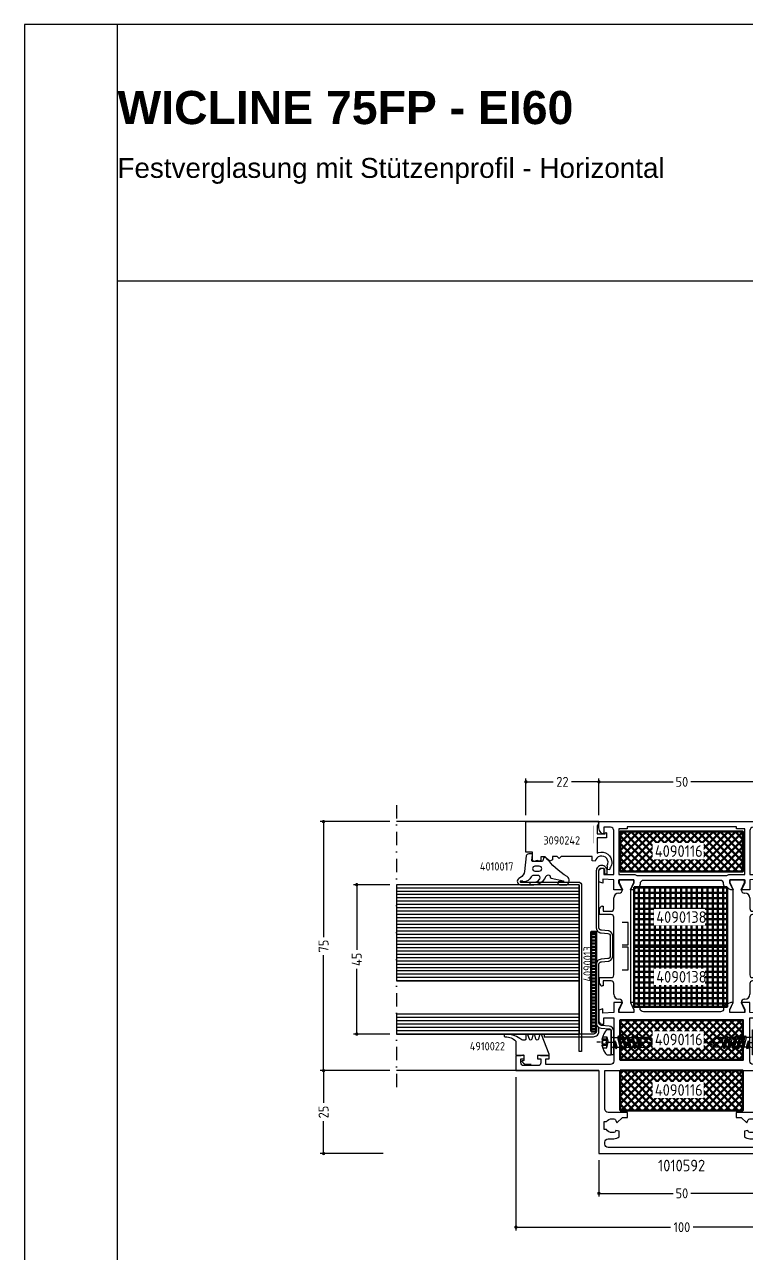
# Model space of a CAD drawing. Header units: millimetres. Extents: x 415 to 4125, y 1522 to 2116.
# Drawn here: x 1824.6 to 2042.2, y 1745.6 to 2115.9 of the extents above; entities that cross this region are included whole.
import ezdxf

# ---------------------------------------------------------------- set-up
doc = ezdxf.new("R2010")
doc.units = ezdxf.units.MM
for name, pattern in [('AM_ISO02W050', [7.5, 6, -1.5]), ('AM_ISO08W050', [18, 12, -1.5, 3, -1.5]), ('DASHDOT', [8, 4, -2, 0, -2])]:
    doc.linetypes.add(name, pattern=pattern)
for name, color, linetype in [('04TXT', 2, 'Continuous'), ('AM_1', 2, 'Continuous'), ('AM_3', 6, 'AM_ISO02W050'), ('AM_6', 2, 'Continuous'), ('AM_7', 4, 'AM_ISO08W050'), ('CENTER', 7, 'Continuous'), ('DUENN', 7, 'Continuous'), ('GLAS', 7, 'Continuous'), ('PROFILE', 7, 'Continuous'), ('TEXT', 7, 'Continuous'), ('THICKNESS2', 7, 'Continuous'), ('WBC-GER-ENG', 7, 'Continuous')]:
    doc.layers.add(name, color=color, linetype=linetype)
for name, color, linetype, lineweight in [('AM_5', 3, 'Continuous', 25), ('AM_C', 2, 'Continuous', 50), ('AM_D', 7, 'Continuous', 50), ('Cont3', 70, 'Continuous', 18)]:
    doc.layers.add(name, color=color, linetype=linetype, lineweight=lineweight)
doc.layers.add('BOUND_EXT', color=30, linetype='Continuous', plot=False)
doc.layers.add('BOUND_INT', color=30, linetype='Continuous', plot=False)
doc.styles.add('HBS_DIMTEXTSTYLE', font='isocp.shx')
doc.styles.get("Standard").update_dxf_attribs({"font": 'ISOCP.SHX'})
doc.styles.add('SWISS', font='swiss.ttf')
doc.styles.add('SWISSB', font='swissb.ttf')
doc.dimstyles.new('HBS_Cata_1-1', dxfattribs={"dimtxt": 3, "dimasz": 1, "dimexe": 1, "dimexo": 2, "dimgap": 1, "dimtad": 0, "dimtoh": 1, "dimdec": 1, "dimdsep": 46, "dimtxsty": 'HBS_DIMTEXTSTYLE', "dimblk": 'DOT', "dimcen": 0, "dimclrd": 256, "dimclre": 256, "dimclrt": 2, "dimadec": 0, "dimazin": 2, "dimtp": 0.1, "dimtm": 0.1, "dimtfac": 0.7, "dimtdec": 1, "dimtmove": 0, "dimatfit": 3, "dimldrblk": 'NONE', "dimfxl": 1, "dimlwd": -1, "dimlwe": -1, "dimarcsym": 1})

# ---------------------------------------------------------------- blocks, each defined once
blk = doc.blocks.new('$$_EX')
at = {"layer": 'BOUND_EXT'}
for p, q in [((210, 297), (0, 297)), ((0, 297), (0, 0))]:
    blk.add_line(p, q, dxfattribs=at)
blk = doc.blocks.new('12004668')
at = {"color": 7, "linetype": 'Continuous'}
for p, q in [((1937.37, 577.7), (1937.37, 578.7)), ((1937.37, 578.7), (1941.87, 578.7)), ((1938.37, 575.7), (1937.37, 577.7)), ((1941.87, 577.7), (1940.87, 575.7)), ((1941.87, 578.7), (1941.87, 577.7)), ((1970.77, 577.7), (1970.77, 578.7)), ((1970.77, 578.7), (1975.27, 578.7)), ((1971.77, 575.7), (1970.77, 577.7)), ((1975.27, 577.7), (1974.27, 575.7)), ((1975.27, 578.7), (1975.27, 577.7)), ((1937.32, 574.7), (1937.42, 574.7)), ((1938.42, 575.7), (1938.37, 575.7)), ((1938.42, 575.7), (1938.42, 575.7)), ((1938.42, 575.7), (1938.42, 575.7)), ((1938.42, 575.7), (1938.42, 575.7)), ((1940.87, 575.7), (1940.82, 575.7)), ((1940.82, 575.7), (1940.82, 560.6)), ((1971.82, 575.7), (1971.77, 575.7)), ((1971.82, 557.7), (1971.82, 575.7)), ((1974.27, 575.7), (1974.22, 575.7)), ((1974.22, 575.7), (1974.22, 575.7)), ((1974.22, 575.7), (1974.22, 575.7)), ((1975.22, 574.7), (1975.32, 574.7)), ((1932.32, 570.7), (1932.62, 570.7)), ((1932.62, 570.7), (1932.62, 569.2)), ((1935.82, 571.43), (1935.82, 573.2)), ((1935.82, 570), (1935.82, 571.43)), ((1976.82, 573.2), (1976.82, 570)), ((1980.02, 569.2), (1980.02, 570.7)), ((1980.02, 570.7), (1980.32, 570.7)), ((1931.52, 568.2), (1931.52, 569.9)), ((1935.02, 568.2), (1931.52, 568.2)), ((1932.62, 569.2), (1935.02, 569.2)), ((1935.82, 550), (1935.82, 567.4)), ((1976.82, 567.4), (1976.82, 550)), ((1977.62, 569.2), (1980.02, 569.2)), ((1981.12, 568.2), (1977.62, 568.2)), ((1981.12, 569.9), (1981.12, 568.2)), ((1940.12, 565.8), (1938.32, 565.8)), ((1940.12, 559.05), (1940.12, 565.8)), ((1940.82, 560.6), (1940.82, 541.7)), ((1940.12, 558.35), (1938.28, 558.35)), ((1938.32, 559.05), (1940.12, 559.05)), ((1940.12, 551.6), (1940.12, 558.35)), ((1971.82, 541.7), (1971.82, 557.7)), ((1931.52, 547.5), (1931.52, 549.2)), ((1931.52, 549.2), (1935.02, 549.2)), ((1935.02, 548.2), (1932.62, 548.2)), ((1932.62, 548.2), (1932.62, 546.7)), ((1938.28, 551.6), (1940.12, 551.6)), ((1977.62, 549.2), (1981.12, 549.2)), ((1980.02, 548.2), (1977.62, 548.2)), ((1980.02, 546.7), (1980.02, 548.2)), ((1981.12, 549.2), (1981.12, 547.5)), ((1932.62, 546.7), (1932.32, 546.7)), ((1935.82, 544.2), (1935.82, 547.4)), ((1976.82, 547.4), (1976.82, 545.97)), ((1976.82, 545.97), (1976.82, 544.2)), ((1980.32, 546.7), (1980.02, 546.7)), ((1937.42, 542.7), (1937.32, 542.7)), ((1937.37, 539.7), (1938.37, 541.7)), ((1938.37, 541.7), (1938.42, 541.7)), ((1938.42, 541.7), (1938.42, 541.7)), ((1938.42, 541.7), (1938.42, 541.7)), ((1940.82, 541.7), (1940.87, 541.7)), ((1940.87, 541.7), (1941.87, 539.7)), ((1970.77, 539.7), (1971.77, 541.7)), ((1971.77, 541.7), (1971.82, 541.7)), ((1974.22, 541.7), (1974.22, 541.7)), ((1974.22, 541.7), (1974.22, 541.7)), ((1974.22, 541.7), (1974.22, 541.7)), ((1974.22, 541.7), (1974.27, 541.7)), ((1974.27, 541.7), (1975.27, 539.7)), ((1975.32, 542.7), (1975.22, 542.7)), ((1937.37, 538.7), (1937.37, 539.7)), ((1941.87, 538.7), (1937.37, 538.7)), ((1941.87, 539.7), (1941.87, 538.7)), ((1970.77, 538.7), (1970.77, 539.7)), ((1975.27, 538.7), (1970.77, 538.7)), ((1975.27, 539.7), (1975.27, 538.7))]:
    blk.add_line(p, q, dxfattribs=at)
at = {"linetype": 'Continuous'}
for points, format in [([(1935.82, 587.17), (1935.82, 593.5, 0.414214), (1934.82, 594.5), (1932.82, 594.5), (1932.82, 592.7), (1932.31, 592.49), (1931.91, 592.89, -0.198912), (1931.32, 594.31), (1931.32, 596.2), (1981.32, 596.2), (1981.32, 594.31, -0.198912), (1980.74, 592.89), (1980.34, 592.49), (1979.82, 592.7), (1979.82, 594.5), (1977.82, 594.5, 0.414214), (1976.82, 593.5), (1976.82, 580.3), (1979.82, 580.3), (1979.82, 582.2), (1980.32, 582.2, -0.414214), (1981.32, 581.2), (1981.32, 578.05), (1980.12, 577.62), (1980.12, 578.92), (1976.82, 578.7), (1976.82, 575.7), (1974.22, 575.7), (1975.22, 577.9), (1975.22, 578.7), (1970.82, 578.7), (1970.82, 577.9), (1971.82, 575.7), (1971.12, 575.7), (1969.51, 576.44, -0.294108), (1968.92, 577.35), (1968.92, 577.5, 0.414214), (1967.92, 578.5), (1944.72, 578.5, 0.414214), (1943.72, 577.5), (1943.72, 577.35, -0.294108), (1943.14, 576.44), (1941.52, 575.7), (1941.52, 575.7), (1940.82, 575.7), (1941.82, 577.9), (1941.82, 578.7), (1937.42, 578.7), (1937.42, 577.9), (1938.42, 575.7), (1935.82, 575.7), (1935.82, 578.7), (1932.52, 578.92), (1932.52, 577.62), (1931.32, 578.05), (1931.32, 581.2, -0.414214), (1932.32, 582.2), (1932.82, 582.2), (1932.82, 580.3), (1935.82, 580.3), (1935.82, 587.17)], "xyb"), ([(1937.32, 586.99), (1937.32, 580.3), (1941.67, 580.3, -0.112281), (1942.56, 580.1, 0.112281), (1942.99, 580), (1969.65, 580, 0.112281), (1970.09, 580.1, -0.112281), (1970.97, 580.3), (1975.32, 580.3), (1975.32, 594), (1972.82, 594), (1972.82, 594.6), (1939.82, 594.6), (1939.82, 594), (1937.32, 594), (1937.32, 586.99)], "xyb"), ([(1915.32, 523), (1915.32, 524.7), (1916.32, 524.7), (1916.32, 525.7), (1912.82, 525.7), (1912.82, 524.7), (1913.82, 524.7), (1913.82, 523.5, -0.414214), (1913.02, 522.7), (1908.62, 522.7, -0.414214), (1907.82, 523.5), (1907.82, 524.7), (1908.82, 524.7), (1908.82, 525.7), (1906.32, 525.7), (1906.32, 521.2), (1931.32, 521.2), (1931.32, 496.2), (1981.32, 496.2), (1981.32, 521.2), (2006.32, 521.2), (2006.32, 525.7), (2003.82, 525.7), (2003.82, 524.7), (2004.82, 524.7), (2004.82, 523.5, -0.414214), (2004.02, 522.7), (1999.62, 522.7, -0.414214), (1998.82, 523.5), (1998.82, 524.7), (1999.82, 524.7), (1999.82, 525.7), (1996.32, 525.7), (1996.32, 524.7), (1997.32, 524.7), (1997.32, 523), (1977.82, 523, -0.414214), (1976.82, 524), (1976.82, 537.1), (1979.82, 537.1), (1979.82, 535.2), (1980.32, 535.2, 0.414214), (1981.32, 536.2), (1981.32, 539.35), (1980.12, 539.79), (1980.12, 538.48), (1976.82, 538.7), (1976.82, 541.7), (1974.22, 541.7), (1975.22, 539.5), (1975.22, 538.7), (1970.82, 538.7), (1970.82, 539.5), (1971.82, 541.7), (1971.12, 541.7), (1969.51, 540.97, 0.294108), (1968.92, 540.06), (1968.92, 539.9, -0.414214), (1967.92, 538.9), (1944.72, 538.9, -0.414214), (1943.72, 539.9), (1943.72, 540.06, 0.294108), (1943.14, 540.97), (1941.52, 541.7), (1941.52, 541.7), (1940.82, 541.7), (1941.82, 539.5), (1941.82, 538.7), (1937.42, 538.7), (1937.42, 539.5), (1938.42, 541.7), (1935.82, 541.7), (1935.82, 538.7), (1932.52, 538.48), (1932.52, 539.79), (1931.32, 539.35), (1931.32, 536.2, 0.414214), (1932.32, 535.2), (1932.82, 535.2), (1932.82, 537.1), (1935.82, 537.1), (1935.82, 530.43)], "xyb"), ([(1937.32, 530.43, 0, 0, 0), (1937.32, 537.1, 0, 0, 0), (1941.67, 537.1, 0, 0, 0.112281), (1942.56, 537.3, 0, 0, -0.112281), (1942.99, 537.4, 0, 0, 0), (1969.65, 537.4, 0, 0, -0.112281), (1970.09, 537.3, 0, 0, 0.112281), (1970.97, 537.1, 0, 0, 0), (1975.32, 537.1, 0, 0, 0), (1975.32, 523.4, 0, 0, 0), (1972.82, 523.4, 0, 0, 0), (1972.82, 522.8, 0, 0, 0), (1956.8, 522.8, 0.1, 0.1, 0)], "xyseb"), ([(1935.82, 530.43), (1935.82, 524, -0.414214), (1934.82, 523), (1915.32, 523)], "xyb"), ([(1956.8, 522.8, 0, 0, 0), (1939.82, 522.8, 0, 0, 0), (1939.82, 523.4, 0, 0, 0), (1939.82, 523.4, 0, 0, 0), (1937.32, 523.4, 0, 0, 0), (1937.32, 530.43, 0.1, 0.1, 0)], "xyseb"), ([(1956.8, 521.2), (1979.52, 521.2), (1979.52, 509.6, -0.414214), (1978.52, 508.6), (1972.72, 508.6), (1972.72, 507.1), (1974.22, 507.1), (1975.89, 505.43), (1976.18, 506.1, -0.298217), (1977.1, 506.7), (1977.32, 506.7, -0.245393), (1979.05, 505.8), (1979.72, 505.8), (1979.72, 503.4), (1979.05, 503.4, -0.245393), (1977.32, 502.5), (1977.1, 502.5, -0.298217), (1976.18, 503.1), (1975.22, 502.9), (1975.22, 501.18), (1975.49, 501.04), (1975.49, 501.04, 0.119256), (1977.32, 500.6), (1978.52, 500.6, -0.414214), (1979.52, 499.6), (1979.52, 499, -0.414214), (1978.52, 498), (1934.12, 498, -0.414214), (1933.12, 499), (1933.12, 499.6, -0.414214), (1934.12, 500.6), (1935.32, 500.6, 0.119256), (1937.15, 501.04), (1937.42, 501.18), (1937.42, 502.9), (1936.46, 503.1, -0.298217), (1935.55, 502.5), (1935.32, 502.5, -0.245393), (1933.6, 503.4), (1932.92, 503.4), (1932.92, 505.8), (1933.6, 505.8, -0.245393), (1935.32, 506.7), (1935.55, 506.7, -0.298217), (1936.46, 506.1), (1936.76, 505.43), (1938.43, 507.1), (1939.92, 507.1), (1939.92, 508.6), (1934.12, 508.6, -0.414214), (1933.12, 509.6), (1933.12, 521.2), (1956.8, 521.2)], "xyb")]:
    blk.add_lwpolyline(points, format=format, dxfattribs=at)
at = {"color": 7, "linetype": 'Continuous'}
for points in [[(1938.24, 566.5, 0, 0, 0), (1940.12, 566.5, 0, 0, 0), (1940.12, 573.2, 0, 0, 0), (1936.52, 573.2, 0, 0, 0), (1936.52, 571.43, 0.1, 0.1, 0)], [(1936.52, 571.43, 0, 0, 0), (1936.52, 566.5, 0, 0, 0), (1936.52, 566.5, 0, 0, 0), (1938.24, 566.5, 0.1, 0.1, 0)], [(1974.33, 566.5, 0, 0, 0), (1976.12, 566.5, 0, 0, 0), (1976.12, 573.2, 0, 0, 0), (1976.12, 573.2, 0, 0, 0), (1972.52, 573.2, 0, 0, 0), (1972.52, 566.5, 0, 0, 0), (1974.33, 566.5, 0.1, 0.1, 0)], [(1938.32, 565.8, 0, 0, 0), (1936.52, 565.8, 0, 0, 0), (1936.52, 559.05, 0, 0, 0), (1936.52, 559.05, 0, 0, 0), (1938.32, 559.05, 0.1, 0.1, 0)], [(1974.37, 565.8, 0, 0, 0), (1972.52, 565.8, 0, 0, 0), (1972.52, 559.05, 0, 0, 0), (1974.37, 559.05, 0.1, 0.1, 0)], [(1974.37, 559.05, 0, 0, 0), (1976.12, 559.05, 0, 0, 0), (1976.12, 565.8, 0, 0, 0), (1976.12, 565.8, 0, 0, 0), (1974.37, 565.8, 0.1, 0.1, 0)], [(1938.28, 558.35, 0, 0, 0), (1936.52, 558.35, 0, 0, 0), (1936.52, 551.6, 0, 0, 0), (1936.52, 551.6, 0, 0, 0), (1938.28, 551.6, 0.1, 0.1, 0)], [(1974.33, 558.35, 0, 0, 0), (1972.52, 558.35, 0, 0, 0), (1972.52, 551.6, 0, 0, 0), (1974.33, 551.6, 0.1, 0.1, 0)], [(1974.33, 551.6, 0, 0, 0), (1976.12, 551.6, 0, 0, 0), (1976.12, 558.35, 0, 0, 0), (1976.12, 558.35, 0, 0, 0), (1974.33, 558.35, 0.1, 0.1, 0)], [(1938.32, 550.9, 0, 0, 0), (1936.52, 550.9, 0, 0, 0), (1936.52, 544.2, 0, 0, 0), (1936.52, 544.2, 0, 0, 0), (1940.12, 544.2, 0, 0, 0), (1940.12, 550.9, 0, 0, 0), (1938.32, 550.9, 0.1, 0.1, 0)], [(1974.4, 550.9, 0, 0, 0), (1972.52, 550.9, 0, 0, 0), (1972.52, 544.2, 0, 0, 0), (1976.12, 544.2, 0, 0, 0), (1976.12, 545.97, 0.1, 0.1, 0)], [(1976.12, 545.97, 0, 0, 0), (1976.12, 550.9, 0, 0, 0), (1976.12, 550.9, 0, 0, 0), (1974.4, 550.9, 0.1, 0.1, 0)]]:
    blk.add_lwpolyline(points, format="xyseb", dxfattribs=at)
for centre, radius, start, end in [((1937.32, 573.2), 1.5, 90, 180), ((1937.42, 575.7), 1, 270, 0), ((1975.22, 575.7), 1, 180, 270), ((1975.32, 573.2), 1.5, 360, 90), ((1932.32, 569.9), 0.8, 90, 180), ((1980.32, 569.9), 0.8, 360, 90), ((1935.02, 570), 0.8, 270, 0), ((1935.02, 567.4), 0.8, 360, 90), ((1977.62, 570), 0.8, 180, 270), ((1977.62, 567.4), 0.8, 90, 180), ((1935.02, 550), 0.8, 270, 0), ((1935.02, 547.4), 0.8, 360, 90), ((1977.62, 550), 0.8, 180, 270), ((1977.62, 547.4), 0.8, 90, 180), ((1932.32, 547.5), 0.8, 180, 270), ((1980.32, 547.5), 0.8, 270, 0), ((1937.32, 544.2), 1.5, 180, 270), ((1937.42, 541.7), 1, 360, 90), ((1975.22, 541.7), 1, 90, 180), ((1975.32, 544.2), 1.5, 270, 0)]:
    blk.add_arc(centre, radius, start, end, dxfattribs=at)
blk = doc.blocks.new('4090116x')
at = {"layer": 'AM_C'}
h = blk.add_hatch(dxfattribs=at)
h.set_pattern_fill('ANSI37', color=256, scale=0.5)
h.set_pattern_definition([(45, (2066.9107, 522.1392), (-1.12253, 1.12253), []), (135, (2066.9107, 522.1392), (-1.12253, -1.12253), [])])
h.paths.add_polyline_path([(2089.91, 522.14), (2089.91, 534.14), (2052.91, 534.14), (2052.91, 522.14)])
at = {"layer": 'AM_D', "color": 2}
blk.add_lwpolyline([(2052.91, 522.14), (2089.91, 522.14), (2089.91, 534.14), (2052.91, 534.14), (2052.91, 522.14)], close=True, dxfattribs=at)
at = {"layer": '04TXT', "insert": (2063.35, 530.03), "char_height": 3.5, "attachment_point": 1, "bg_fill": 3, "box_fill_scale": 1.2, "bg_fill_color": 256, "bg_fill_transparency": 0}
blk.add_mtext_dynamic_manual_height_columns('{\\C7;4090116}', width=13.9994, gutter_width=12.5, heights=[3.4], dxfattribs=at)
blk = doc.blocks.new('4090138x')
at = {"layer": 'AM_C'}
h = blk.add_hatch(dxfattribs=at)
h.set_pattern_fill('NET', color=1, scale=0.5)
h.paths.add_polyline_path([(2085, 556.24), (2085, 574.24), (2057, 574.24), (2057, 556.24)])
blk.add_lwpolyline([(2085, 574.24), (2085, 556.24), (2057, 556.24), (2057, 574.24), (2085, 574.24)], close=True, dxfattribs=at)
at = {"layer": '04TXT', "insert": (2063.62, 566.99), "char_height": 3.5, "attachment_point": 1, "bg_fill": 3, "box_fill_scale": 1.2, "bg_fill_color": 256, "bg_fill_transparency": 0}
blk.add_mtext_dynamic_manual_height_columns('{\\C7;4090138}', width=13.9994, gutter_width=12.5, heights=[3.4], dxfattribs=at)
blk = doc.blocks.new('WI4910022')
at = {"linetype": 'Continuous'}
for points, format in [([(0, -7.384542), (0, -9.699781, 0.537715), (0.418, -9.975781), (6.318, -7.675781, 0.71283), (6.278, -7.109781), (4.977, -6.761781, -0.767327), (4.977, -6.037781), (6.278, -5.689781, 0.767327), (6.278, -5.109781), (4.961, -4.756781, -0.767327), (4.961, -4.075781), (6.278, -3.589781, 0.876976), (6.2, -2.999781), (5, -2.999781, -0.414214), (4.7, -2.699781), (4.7, -2.479781, -0.288751), (5.2, -1.180781, 0.150709), (6.444974, 3.166565, 1.016945), (5.644974, 3.153565, -0.221064), (4.326972, 0.049094, -0.039181), (3.703, 0.000219), (0.3, 0.000219, 0.414214), (0, -0.299781), (0, -1.615021), (0.187939, -2.131377, -0.520567), (0, -2.399781), (-1.33218, -2.399781, -0.36397), (-1.529142, -2.234511), (-1.576655, -1.965052, 0.594937), (-1.910016, -1.853511), (-2.122998, -2.052119, 0.208), (-2.6, -3.14915), (-2.6, -4.591673)], "xyb"), ([(-1.601403, -4.553482, 0, 0, 0.215574), (-1.909647, -3.76437, 0, 0, -0.717695), (-1.663439, -3.252018, 0, 0, 0), (-0.226878, -3.428405, 0, 0, -0.378866), (0.3, -4.023933, 0, 0, 0), (0.3, -4.97563, 0, 0, 0), (0.3, -4.97563, 0, 0, -0.378866), (-0.226878, -5.571158, 0, 0, 0), (-1.663439, -5.747545, 0, 0, -0.717695), (-1.909647, -5.235193, 0, 0, 0.188379), (-1.601403, -4.553482, 0.1, 0.1, 0)], "xyseb"), ([(2.565643, -4.199781, 0, 0, 0), (2.300038, -4.199781, 0, 0, -0.414214), (1.700038, -3.599781, 0, 0, 0), (1.700038, -2.399781, 0, 0, -0.414214), (2.300038, -1.799781, 0, 0, 0), (2.800038, -1.799781, 0, 0, -0.414214), (3.400038, -2.399781, 0, 0, 0), (3.400038, -3.599781, 0, 0, -0.414214), (2.800038, -4.199781, 0, 0, 0), (2.565643, -4.199781, 0.1, 0.1, 0)], "xyseb"), ([(-2.6, -4.591673, 0, 0, 0), (-2.6, -5.850413, 0, 0, 0.208), (-2.122998, -6.947444, 0, 0, 0), (-1.910016, -7.146052, 0, 0, 0.594937), (-1.576655, -7.034511, 0, 0, 0), (-1.529142, -6.765052, 0, 0, -0.36397), (-1.33218, -6.599781, 0, 0, 0), (0, -6.599781, 0, 0, -0.520567), (0.187939, -6.868186, 0, 0, 0), (0.108146, -7.087413, 0.1, 0.1, 0)], "xyseb"), ([(1.300038, -6.990217, 0, 0, 0), (1.300038, -6.299781, 0, 0, -0.414214), (1.800038, -5.799781, 0, 0, 0), (2.416841, -5.799781, 0.1, 0.1, 0)], "xyseb"), ([(2.416841, -5.799781, 0, 0, 0), (2.900038, -5.799781, 0, 0, -0.414214), (3.400038, -6.299781, 0, 0, 0), (3.400038, -6.734514, 0, 0, -0.30908), (2.763268, -7.666214, 0, 0, 0), (1.981653, -7.970932, 0, 0, -0.527791), (1.300038, -7.505083, 0, 0, 0), (1.300038, -6.990217, 0.1, 0.1, 0)], "xyseb")]:
    blk.add_lwpolyline(points, format=format, dxfattribs=at)
blk.add_lwpolyline([(0.108146, -7.087413), (0, -7.384543)], dxfattribs=at)
blk = doc.blocks.new('4080436_custom_wos')
blk.add_lwpolyline([(-26.97, 0.4, 0.004374), (-27, 0.42, 0.009393), (-27.04, 0.45, 0.008732), (-27.08, 0.48, 0.006678), (-27.11, 0.5, 0.005796), (-27.14, 0.53, 0.003775), (-27.17, 0.54, 0.00446), (-27.21, 0.56, 0.004745), (-27.24, 0.58, 0.004746), (-27.27, 0.6, 0.005446), (-27.31, 0.62, 0.006611), (-27.35, 0.64, 0.007175), (-27.39, 0.66, 0.007951), (-27.43, 0.68, 0.006443), (-27.47, 0.7, 0.006656), (-27.51, 0.71, 0.007901), (-27.55, 0.72, 0.007046), (-27.58, 0.73, 0.005573), (-27.62, 0.74, 0.006095), (-27.65, 0.75, 0.006961), (-27.7, 0.76, 0.006263), (-27.73, 0.77, 0.005895), (-27.77, 0.78, 0.004888), (-27.81, 0.78, 0.004858), (-27.85, 0.79, 0.005749), (-27.88, 0.79, 0.006349), (-27.92, 0.8, 0.006609), (-27.96, 0.8, 0.006539), (-28, 0.8, 0.006195), (-28.04, 0.8), (-48.2, 0.8, -0.414214), (-49, 1.6), (-49, 16.5), (-49.8, 16.5), (-49.8, 1.6, 0.414214), (-48.2, 0), (-46.99, 0, 0.109506), (-47.19, -0.66), (-47.4, -2.97, -0.388866), (-48.19, -3.7), (-55.2, -3.7), (-55.2, -4.5), (-48.19, -4.5, 0.388866), (-46.6, -3.04), (-46.4, -0.73, -0.388866), (-45.6, 0), (-28.04, 0, -0.031191), (-27.94, -0.01, -0.032117), (-27.84, -0.03, -0.034113), (-27.74, -0.06, -0.033448), (-27.64, -0.11, -0.033036), (-27.55, -0.17, -0.034054), (-27.47, -0.24, -0.033669), (-27.4, -0.32, -0.0353), (-27.34, -0.41, -0.035248), (-27.29, -0.51, -0.034082), (-27.26, -0.62, -0.035248), (-27.24, -0.73), (-27.06, -2.74, 0.009909), (-27.06, -2.8, 0.007889), (-27.05, -2.86, 0.008695), (-27.04, -2.91, 0.00948), (-27.03, -2.97, 0.009796), (-27.01, -3.03, 0.009634), (-27, -3.08, 0.009059), (-26.97, -3.14, 0.316051), (-25.47, -4.2), (-19.48, -4.2, 0.316051), (-17.98, -3.14, 0.010145), (-17.96, -3.08, 0.008062), (-17.94, -3.03, 0.008782), (-17.92, -2.97, 0.009483), (-17.91, -2.92, 0.009718), (-17.9, -2.86, 0.009471), (-17.89, -2.8, 0.008803), (-17.89, -2.74), (-17.71, -0.73, -0.025271), (-17.7, -0.65, -0.025635), (-17.68, -0.57, -0.025685), (-17.65, -0.49, -0.025804), (-17.62, -0.42, -0.025802), (-17.57, -0.35, -0.024503), (-17.53, -0.29, -0.024568), (-17.47, -0.23, -0.024904), (-17.41, -0.18, -0.025509), (-17.35, -0.13, -0.025192), (-17.28, -0.09, -0.046587), (-17.13, -0.03, -0.024117), (-17.06, -0.01, -0.023804), (-16.99, 0, -0.023114), (-16.91, 0), (0.2, 0, -0.414214), (1, -0.8), (1, -0.9, -0.414214), (0.2, -1.7), (-0.7, -1.7), (-0.7, -2.5), (0.2, -2.5, 0.414214), (1.8, -0.9), (1.8, -0.8, 0.414214), (0.2, 0.8), (-16.91, 0.8, 0.006823), (-16.95, 0.8, 0.006631), (-16.99, 0.8, 0.006434), (-17.04, 0.8, 0.006371), (-17.08, 0.79, 0.006494), (-17.12, 0.79, 0.006197), (-17.16, 0.78, 0.006224), (-17.2, 0.77, 0.00638), (-17.24, 0.77, 0.006071), (-17.28, 0.76, 0.005434), (-17.32, 0.75, 0.005653), (-17.36, 0.74, 0.007587), (-17.4, 0.72, 0.009381), (-17.44, 0.71, 0.008193), (-17.49, 0.69, 0.00629), (-17.53, 0.68, 0.006974), (-17.57, 0.66, 0.005712), (-17.61, 0.64, 0.00638), (-17.65, 0.62, 0.005872), (-17.68, 0.6, 0.006229), (-17.72, 0.58, 0.00628), (-17.76, 0.55, 0.007), (-17.8, 0.53, 0.00673), (-17.84, 0.5, 0.005989), (-17.87, 0.48, 0.008282), (-17.91, 0.45, 0.009345), (-17.94, 0.42, 0.006288), (-17.98, 0.4, 0.191525), (-18.51, -0.66), (-18.68, -2.67, -0.388765), (-19.48, -3.4), (-25.47, -3.4, -0.388765), (-26.27, -2.67), (-26.44, -0.66, 0.191525), (-26.97, 0.4)], format="xyb", close=True)
blk.add_arc((-45.6, -0.8), 1.6, 90, 150)
blk = doc.blocks.new('WS4070448')
for p, q in [((45.28, 178.42), (45.28, 176.06)), ((45.28, 178.42), (48.18, 178.42)), ((48.18, 176.06), (48.18, 178.42)), ((45.28, 176.06), (46.73, 174.42)), ((46.73, 174.42), (48.18, 176.06))]:
    blk.add_line(p, q)
blk.add_lwpolyline([(50.05, 189.18, 0.314856), (43.41, 189.18, 0.244912), (42.98, 188.36), (42.98, 187.42), (50.48, 187.42), (50.48, 188.36, 0.244912), (50.05, 189.18, 0.138291)], format="xyb")
for points in [[(44.78, 185.92), (45.28, 185.63), (46.73, 185.98), (47.23, 186.35), (46.73, 186.55), (45.28, 186.21)], [(44.78, 184.52), (45.28, 184.23), (48.18, 184.92), (48.68, 185.21), (48.18, 185.5), (45.28, 184.81)], [(44.78, 183.12), (45.28, 182.83), (48.18, 183.52), (48.68, 183.81), (48.18, 184.1), (45.28, 183.41)], [(44.78, 181.72), (45.28, 181.43), (48.18, 182.12), (48.68, 182.41), (48.18, 182.7), (45.28, 182.01)], [(44.78, 180.32), (45.28, 180.03), (48.18, 180.72), (48.68, 181.01), (48.18, 181.3), (45.28, 180.61)], [(44.78, 178.92), (45.28, 178.63), (48.18, 179.32), (48.68, 179.61), (48.18, 179.9), (45.28, 179.21)]]:
    blk.add_lwpolyline(points, close=True)
for points in [[(44.78, 185.92), (47.23, 186.35)], [(44.78, 184.52), (48.68, 185.21)], [(45.28, 186.92), (45.28, 186.21)], [(45.28, 185.63), (45.28, 185.21)], [(45.28, 185.63), (45.28, 184.81)], [(45.28, 185.63), (45.28, 184.81)], [(48.18, 186.92), (48.18, 185.5)], [(44.78, 183.12), (48.68, 183.81)], [(44.78, 181.72), (48.68, 182.41)], [(45.28, 184.23), (45.28, 183.41)], [(45.28, 182.83), (45.28, 182.01)], [(48.18, 184.92), (48.18, 184.1)], [(48.18, 183.52), (48.18, 182.7)], [(48.18, 182.12), (48.18, 181.3)], [(44.78, 180.32), (48.68, 181.01)], [(44.78, 178.92), (48.68, 179.61)], [(45.28, 181.43), (45.28, 180.61)], [(45.28, 180.03), (45.28, 179.21)], [(45.28, 178.63), (45.28, 178.42)], [(47.93, 178.42), (47.93, 176.17), (46.76, 174.78)], [(48.18, 180.72), (48.18, 179.9)], [(48.18, 179.32), (48.18, 178.42)], [(48.18, 177.92), (48.18, 177.1)], [(45.28, 177.23), (45.28, 176.41)]]:
    blk.add_lwpolyline(points)
for centre, radius, start, end in [((44.78, 186.92), 0.5, 0, 90), ((48.68, 186.92), 0.5, 90, 180), ((45.27, 174.59), 1.47, 353.4244, 89.6688)]:
    blk.add_arc(centre, radius, start, end)
at = {"layer": 'AM_3'}
for p, q in [((45.76, 188.75), (45.76, 190.14)), ((46.17, 188.75), (46.17, 190.03)), ((47.29, 188.75), (47.29, 190.03)), ((47.7, 188.75), (47.7, 190.14))]:
    blk.add_line(p, q, dxfattribs=at)
for points in [[(45.08, 189.98), (45.08, 188.75)], [(48.38, 189.98), (48.38, 188.75)], [(45.08, 188.75), (46.73, 188.31)], [(48.38, 188.75), (46.73, 188.31)]]:
    blk.add_lwpolyline(points, dxfattribs=at)
for centre, radius, start, end in [((45.14, 191.26), 1.28, 267.2848, 298.8872), ((46.73, 192.91), 2.94, 250.6988, 289.3012), ((48.32, 191.26), 1.28, 241.1128, 272.7152), ((45.42, 189.91), 1.21, 253.6643, 286.3357), ((46.73, 198.84), 10.13, 264.4948, 275.5052), ((48.04, 189.91), 1.21, 253.6643, 286.3357)]:
    blk.add_arc(centre, radius, start, end, dxfattribs=at)
at = {"layer": 'AM_7'}
blk.add_line((46.71, 172.66), (46.73, 191.72), dxfattribs=at)
blk = doc.blocks.new('4080257_custom_wos')
blk.add_lwpolyline([(0.8, 0.2, -0.414214), (-0.2, -0.8), (-50.3, -0.8), (-50.3, 0), (-0.2, 0, 0.414214), (0, 0.2), (0, 14.7), (0.8, 14.7), (0.8, 0.2)], format="xyb", close=True)
blk = doc.blocks.new('30x1.5')
at = {"layer": 'AM_C'}
h = blk.add_hatch(dxfattribs=at)
h.set_pattern_fill('LINE', color=256, scale=0.3, angle=90)
h.set_pattern_definition([(90, (2674.2662, 640.5052), (-0.9525, 6e-17), [])])
h.paths.add_polyline_path([(2684.27, 641.71), (2684.27, 640.21), (2714.27, 640.21), (2714.27, 641.71)])
blk.add_lwpolyline([(2684.27, 641.71), (2684.27, 640.21), (2714.27, 640.21), (2714.27, 641.71)], close=True, dxfattribs=at)
blk = doc.blocks.new('WI3090242_255_255')
at = {"linetype": 'Continuous'}
for points, format in [([(-6.580485, 0.5), (-9.456587, 0.5), (-9.337115, 0.111765, -0.504614), (-12.300001, -3.9, -0.120349), (-13.668323, -3.507256, 0.072063), (-14.468774, -3.192011), (-14.4, -2.6), (-13.495213, -2.6), (-13.334818, -2.458545), (-13.212628, -2.523256, 1.162392), (-11.937065, 1.115927), (-11.854068, 2), (-10.5, 2), (-10.5, 11.417157), (-11.082843, 12), (-10.5, 12.582843), (-10.5, 14), (-11.5, 14), (-11.883022, 14.821394), (-10.6, 16.35044), (-10.6, 17.5), (-11.7, 17.5), (-11.933518, 17.988332, 0.339409), (-11.903971, 19.205369, -0.613429), (-11.5, 20)], "xyb"), ([(-11.5, 20), (-9.2, 20), (-9.2, 22), (0, 22), (0, 0.3), (-0.45, 0.040192), (-1.24641, 0.5), (-3.7, 0.5), (-3.7, -1.9), (-3.5, -1.9, -1), (-3.5, -2.3), (-4.9, -2.3), (-4.9, 0.5), (-6.580485, 0.5)], "xyb"), ([(-6.580485, 1.7, 0.1, 0.1, 0), (-1.2, 1.7, 0, 0, 0), (-1.2, 20.8, 0, 0, 0), (-8, 20.8, 0, 0, 0), (-8, 19.1, 0, 0, 0), (-8, 19.1, 0, 0, -0.414214), (-8.3, 18.8, 0, 0, 0), (-9.5, 18.8, 0, 0, 0), (-9.5, 1.7, 0, 0, 0), (-6.580485, 1.7, 0.1, 0.1, 0)], "xyseb")]:
    blk.add_lwpolyline(points, format=format, dxfattribs=at)
blk = doc.blocks.new('WI4010017_252_252')
at = {"linetype": 'Continuous'}
for points in [[(-3.47175, 2.422849, -0.240056), (-5.376381, 3.657427), (-5.644, 4.12, 0.767327), (-7.51, 3.62), (-7.51, -0.349, 0.286745), (-5.263, -3.944), (-4.861, -4.14, -0.149451), (-4.733, -4.259), (-4.577, -4.53, -0.57735), (-5.01, -5.28), (-5.132603, -5.28), (-5.173206, -5.305874, 0.158399), (-5.556307, -5.595998), (-6.371855, -9.276574, -0.113567), (-6.429677, -9.398061, -0.190093), (-6.510385, -9.193232), (-6.51, -8.11996, 1), (-7.51, -8.119601), (-7.51074, -10.181154, 0.009709), (-7.51, -10.219981, 0.587918), (-5.076012, -10.468668, -0.091591), (0.808851, -3.934984, 0.553622), (0.702606, -3.437713), (-0.302606, -3.071846, -0.315299), (-0.5, -2.789938), (-0.5, -0.1, -0.449698), (-0.164202, 0.197856), (1.464202, 0.002144, 0.449698), (1.8, 0.3), (1.8, 1.1565, 0.354573), (1.165065, 1.939286), (-3.47175, 2.422849)], [(-4.715, -0.285, 0.292811), (-5.171, 0.444, -0.290987), (-6.61, 2.708), (-6.61, 2.92), (-6.51, 2.92, 0.414214), (-6.41, 3.02), (-6.41, 3.62, 0.414214), (-6.51, 3.72), (-6.61, 3.72, 0.414214), (-6.71, 3.62), (-6.71, -0.483, 0.244698), (-5.857, -2.121), (-5.812, -2.153, 0.673804), (-4.723, -1.448), (-4.715, -0.285)], [(-1.91, -0.73, 1), (-3.41, -0.73), (-3.41, -2.03, 1), (-1.91, -2.03), (-1.91, -0.73)]]:
    blk.add_lwpolyline(points, format="xyb", close=True, dxfattribs=at)
blk = doc.blocks.new('_Dot')
at = {"color": 0, "linetype": 'ByBlock', "lineweight": -2}
blk.add_line((-0.5, 0), (-1, 0), dxfattribs=at)
at = {"color": 0, "linetype": 'ByBlock', "const_width": 0.5}
blk.add_lwpolyline([(-0.25, 0, 1), (0.25, 0, 1)], format="xyb", close=True, dxfattribs=at)
blk = doc.blocks.new('*D304')
at = {"layer": 'AM_5', "transparency": 16777216}
for p, q in [((1934.71, 1856.67), (1923.71, 1856.67)), ((1924.71, 1855.67), (1924.71, 1837.03)), ((1924.71, 1812.67), (1924.71, 1831.31)), ((1934.71, 1811.67), (1923.71, 1811.67))]:
    blk.add_line(p, q, dxfattribs=at)
at = {"layer": 'Defpoints', "color": 0, "transparency": 16777216}
for p in [(1936.71, 1856.67), (1924.71, 1811.67), (1936.71, 1811.67)]:
    blk.add_point(p, dxfattribs=at)
at = {"layer": 'AM_5', "transparency": 16777216}
for p, rotation in [((1924.71, 1856.67), 90), ((1924.71, 1811.67), 270)]:
    blk.add_blockref('_Dot', p, dxfattribs=dict(at, rotation=rotation))
at = {"layer": 'AM_5', "color": 2, "transparency": 16777216, "insert": (1924.71, 1834.17), "char_height": 3, "attachment_point": 5, "rotation": 90, "style": 'HBS_DIMTEXTSTYLE'}
blk.add_mtext('45', dxfattribs=at)
blk = doc.blocks.new('_None')
blk = doc.blocks.new('*D305')
at = {"layer": 'AM_5', "transparency": 16777216}
for p, q in [((1934.71, 1875.67), (1913.71, 1875.67)), ((1914.71, 1874.67), (1914.71, 1840.88)), ((1914.71, 1801.67), (1914.71, 1835.46)), ((1934.71, 1800.67), (1913.71, 1800.67))]:
    blk.add_line(p, q, dxfattribs=at)
at = {"layer": 'Defpoints', "color": 0, "transparency": 16777216}
for p in [(1936.71, 1875.67), (1914.71, 1800.67), (1936.71, 1800.67)]:
    blk.add_point(p, dxfattribs=at)
at = {"layer": 'AM_5', "transparency": 16777216}
for p, rotation in [((1914.71, 1875.67), 90), ((1914.71, 1800.67), 270)]:
    blk.add_blockref('_Dot', p, dxfattribs=dict(at, rotation=rotation))
at = {"layer": 'AM_5', "color": 2, "transparency": 16777216, "insert": (1914.71, 1838.17), "char_height": 3, "attachment_point": 5, "rotation": 90, "style": 'HBS_DIMTEXTSTYLE'}
blk.add_mtext('75', dxfattribs=at)
blk = doc.blocks.new('*D306')
at = {"layer": 'AM_5', "transparency": 16777216}
for p, q in [((1932.71, 1800.67), (1913.71, 1800.67)), ((1914.71, 1799.67), (1914.71, 1790.92)), ((1914.71, 1776.67), (1914.71, 1785.42)), ((1932.71, 1775.67), (1913.71, 1775.67))]:
    blk.add_line(p, q, dxfattribs=at)
at = {"layer": 'Defpoints', "color": 0, "transparency": 16777216}
for p in [(1934.71, 1800.67), (1914.71, 1775.67), (1934.71, 1775.67)]:
    blk.add_point(p, dxfattribs=at)
at = {"layer": 'AM_5', "transparency": 16777216}
for p, rotation in [((1914.71, 1800.67), 90), ((1914.71, 1775.67), 270)]:
    blk.add_blockref('_Dot', p, dxfattribs=dict(at, rotation=rotation))
at = {"layer": 'AM_5', "color": 2, "transparency": 16777216, "insert": (1914.71, 1788.17), "char_height": 3, "attachment_point": 5, "rotation": 90, "style": 'HBS_DIMTEXTSTYLE'}
blk.add_mtext('25', dxfattribs=at)
blk = doc.blocks.new('*D310')
at = {"layer": 'AM_5', "transparency": 16777216}
for p, q in [((1997.71, 1773.67), (1997.71, 1762.67)), ((2047.71, 1773.67), (2047.71, 1762.67)), ((1998.71, 1763.67), (2020.05, 1763.67)), ((2046.71, 1763.67), (2025.36, 1763.67))]:
    blk.add_line(p, q, dxfattribs=at)
at = {"layer": 'Defpoints', "color": 0, "transparency": 16777216}
for p in [(1997.71, 1775.67), (2047.71, 1775.67), (2047.71, 1763.67)]:
    blk.add_point(p, dxfattribs=at)
at = {"layer": 'AM_5', "transparency": 16777216, "rotation": 180}
blk.add_blockref('_Dot', (1997.71, 1763.67), dxfattribs=at)
at = {"layer": 'AM_5', "transparency": 16777216}
blk.add_blockref('_Dot', (2047.71, 1763.67), dxfattribs=at)
at = {"layer": 'AM_5', "color": 2, "transparency": 16777216, "insert": (2022.71, 1763.67), "char_height": 3, "attachment_point": 5, "style": 'HBS_DIMTEXTSTYLE'}
blk.add_mtext('50', dxfattribs=at)
blk = doc.blocks.new('*D311')
at = {"layer": 'AM_5', "transparency": 16777216}
for p, q in [((1972.71, 1798.67), (1972.71, 1752.47)), ((2072.71, 1798.67), (2072.71, 1752.47)), ((1973.71, 1753.47), (2019.3, 1753.47)), ((2071.71, 1753.47), (2026.11, 1753.47))]:
    blk.add_line(p, q, dxfattribs=at)
at = {"layer": 'Defpoints', "color": 0, "transparency": 16777216}
for p in [(1972.71, 1800.67), (2072.71, 1800.67), (2072.71, 1753.47)]:
    blk.add_point(p, dxfattribs=at)
at = {"layer": 'AM_5', "transparency": 16777216, "rotation": 180}
blk.add_blockref('_Dot', (1972.71, 1753.47), dxfattribs=at)
at = {"layer": 'AM_5', "transparency": 16777216}
blk.add_blockref('_Dot', (2072.71, 1753.47), dxfattribs=at)
at = {"layer": 'AM_5', "color": 2, "transparency": 16777216, "insert": (2022.71, 1753.47), "char_height": 3, "attachment_point": 5, "style": 'HBS_DIMTEXTSTYLE'}
blk.add_mtext('100', dxfattribs=at)
blk = doc.blocks.new('*D312')
at = {"layer": 'AM_5', "transparency": 16777216}
for p, q in [((1975.71, 1877.67), (1975.71, 1888.67)), ((1997.71, 1877.67), (1997.71, 1888.67)), ((1976.71, 1887.67), (1983.93, 1887.67)), ((1996.71, 1887.67), (1989.48, 1887.67))]:
    blk.add_line(p, q, dxfattribs=at)
at = {"layer": 'Defpoints', "color": 0, "transparency": 16777216}
for p in [(1997.71, 1887.67), (1975.71, 1875.67), (1997.71, 1875.67)]:
    blk.add_point(p, dxfattribs=at)
at = {"layer": 'AM_5', "transparency": 16777216, "rotation": 180}
blk.add_blockref('_Dot', (1975.71, 1887.67), dxfattribs=at)
at = {"layer": 'AM_5', "transparency": 16777216}
blk.add_blockref('_Dot', (1997.71, 1887.67), dxfattribs=at)
at = {"layer": 'AM_5', "color": 2, "transparency": 16777216, "insert": (1986.71, 1887.67), "char_height": 3, "attachment_point": 5, "style": 'HBS_DIMTEXTSTYLE'}
blk.add_mtext('22', dxfattribs=at)
blk = doc.blocks.new('*D313')
at = {"layer": 'AM_5', "transparency": 16777216}
for p, q in [((1997.71, 1877.67), (1997.71, 1888.67)), ((2047.71, 1877.67), (2047.71, 1888.67)), ((1998.71, 1887.67), (2020.05, 1887.67)), ((2046.71, 1887.67), (2025.36, 1887.67))]:
    blk.add_line(p, q, dxfattribs=at)
at = {"layer": 'Defpoints', "color": 0, "transparency": 16777216}
for p in [(2047.71, 1887.67), (1997.71, 1875.67), (2047.71, 1875.67)]:
    blk.add_point(p, dxfattribs=at)
at = {"layer": 'AM_5', "transparency": 16777216, "rotation": 180}
blk.add_blockref('_Dot', (1997.71, 1887.67), dxfattribs=at)
at = {"layer": 'AM_5', "transparency": 16777216}
blk.add_blockref('_Dot', (2047.71, 1887.67), dxfattribs=at)
at = {"layer": 'AM_5', "color": 2, "transparency": 16777216, "insert": (2022.71, 1887.67), "char_height": 3, "attachment_point": 5, "style": 'HBS_DIMTEXTSTYLE'}
blk.add_mtext('50', dxfattribs=at)

msp = doc.modelspace()

# ---------------------------------------------------------------- linework, layer by layer
at = {"layer": 'BOUND_EXT'}
msp.add_line((1852.612, 1521.86), (1852.612, 2115.86), dxfattribs=at)
at = {"layer": 'BOUND_INT'}
msp.add_line((1852.612, 2038.66), (2216.612, 2038.66), dxfattribs=at)
at = {"layer": 'CENTER', "linetype": 'DASHDOT'}
msp.add_line((1936.706, 1880.671), (1936.706, 1795.671), dxfattribs=at)
at = {"layer": 'GLAS'}
for p, q in [((1991.706, 1856.671), (1936.706, 1856.671)), ((1991.706, 1855.671), (1936.706, 1855.671)), ((1991.706, 1856.671), (1991.706, 1811.671)), ((1991.706, 1854.671), (1936.706, 1854.671)), ((1991.706, 1853.671), (1936.706, 1853.671)), ((1991.706, 1852.671), (1936.706, 1852.671)), ((1991.706, 1851.671), (1936.706, 1851.671)), ((1991.706, 1850.671), (1936.706, 1850.671)), ((1991.706, 1849.671), (1936.706, 1849.671)), ((1991.706, 1848.671), (1936.706, 1848.671)), ((1991.706, 1847.671), (1936.706, 1847.671)), ((1991.706, 1846.671), (1936.706, 1846.671)), ((1991.706, 1845.671), (1936.706, 1845.671)), ((1991.706, 1844.671), (1936.706, 1844.671)), ((1991.706, 1843.671), (1936.706, 1843.671)), ((1991.706, 1842.671), (1936.706, 1842.671)), ((1991.706, 1841.671), (1936.706, 1841.671)), ((1991.706, 1840.671), (1936.706, 1840.671)), ((1991.706, 1839.671), (1936.706, 1839.671)), ((1991.706, 1838.671), (1936.706, 1838.671)), ((1991.706, 1837.671), (1936.706, 1837.671)), ((1991.706, 1836.671), (1936.706, 1836.671)), ((1991.706, 1835.671), (1936.706, 1835.671)), ((1991.706, 1834.671), (1936.706, 1834.671)), ((1991.706, 1833.671), (1936.706, 1833.671)), ((1991.706, 1832.671), (1936.706, 1832.671)), ((1991.706, 1831.671), (1936.706, 1831.671)), ((1991.706, 1830.671), (1936.706, 1830.671)), ((1991.706, 1829.671), (1936.706, 1829.671)), ((1991.706, 1828.671), (1936.706, 1828.671)), ((1991.706, 1827.671), (1936.706, 1827.671)), ((1991.706, 1817.671), (1936.706, 1817.671)), ((1991.706, 1816.671), (1936.706, 1816.671)), ((1991.706, 1815.671), (1936.706, 1815.671)), ((1991.706, 1814.671), (1936.706, 1814.671)), ((1991.706, 1813.671), (1936.706, 1813.671)), ((1991.706, 1812.671), (1936.706, 1812.671)), ((1991.706, 1811.671), (1936.706, 1811.671))]:
    msp.add_line(p, q, dxfattribs=at)
for points in [[(1991.706, 1856.671), (1936.706, 1856.671), (1936.706, 1827.671), (1991.706, 1827.671)], [(1991.706, 1817.671), (1936.706, 1817.671), (1936.706, 1811.671), (1991.706, 1811.671)]]:
    msp.add_lwpolyline(points, close=True, dxfattribs=at)
at = {"layer": 'THICKNESS2'}
for p, q in [((1997.706, 1875.671), (1936.706, 1875.671)), ((1997.706, 1800.671), (1936.706, 1800.671))]:
    msp.add_line(p, q, dxfattribs=at)

# ---------------------------------------------------------------- block references
msp.add_blockref('12004668', (66.383, 1279.469))
at = {"rotation": 90}
for name, p in [('30x1.5', (2637.111, -871.795)), ('WS4070448', (2188.827, 1762.444))]:
    msp.add_blockref(name, p, dxfattribs=at)
at = {"xscale": -1, "rotation": 270}
msp.add_blockref('WS4070448', (1856.585, 1762.444), dxfattribs=at)
at = {"layer": 'AM_1', "rotation": 90}
for name, p in [('4080436_custom_wos', (1997.706, 1860.671)), ('4080257_custom_wos', (1991.706, 1856.671))]:
    msp.add_blockref(name, p, dxfattribs=at)
at = {"layer": 'Cont3', "xscale": 2, "yscale": 2, "zscale": 2}
msp.add_blockref('$$_EX', (1824.612, 1521.86), dxfattribs=at)
at = {"layer": 'DUENN', "linetype": 'Continuous', "rotation": 90}
for name, p in [('WI4010017_252_252', (1977.706, 1864.171)), ('WI4910022', (1972.706, 1805.171))]:
    msp.add_blockref(name, p, dxfattribs=at)
at = {"layer": 'PROFILE', "linetype": 'Continuous', "rotation": 90}
msp.add_blockref('WI3090242_255_255', (1997.706, 1875.671), dxfattribs=at)

# ---------------------------------------------------------------- texts
at = {"insert": (1993.031, 1827.471), "char_height": 2.5, "attachment_point": 1, "rotation": 90}
msp.add_mtext_dynamic_manual_height_columns('4090013', width=18.72764, gutter_width=12.5, heights=[0], dxfattribs=at)
at = {"layer": 'AM_6', "color": 7, "style": 'SWISSB'}
msp.add_text('WICLINE 75FP - EI60', height=10, dxfattribs=at).set_placement((1852.612, 2085.86))
at = {"layer": 'TEXT', "linetype": 'Continuous'}
for s, p in [('3090242', (1980.962, 1868.767)), ('4010017', (1961.837, 1860.935)), ('4910022', (1958.795, 1806.737))]:
    msp.add_text(s, height=2.5, dxfattribs=at).set_placement(p)
at = {"layer": 'WBC-GER-ENG', "insert": (1852.612, 2075.66), "char_height": 6, "width": 253.56594, "attachment_point": 1, "style": 'SWISS'}
msp.add_mtext('{\\C40;Festverglasung mit Stützenprofil - Horizontal}', dxfattribs=at)

# ---------------------------------------------------------------- dimensions: what is measured, and where the dimension line sits
at = {"layer": 'AM_5'}
for base, p1, p2, angle, override, picture, middle in [((1997.706, 1887.671), (1975.706, 1875.671), (1997.706, 1875.671), 180, {"dimtol": 0, "dimlim": 0, "dimtp": 0.1, "dimtm": 0.1, "dimtfac": 0.71, "dimtdec": 1, "dimtolj": 0, "dimtzin": 8}, '*D312', (1986.706, 1887.671)), ((2047.706, 1887.671), (1997.706, 1875.671), (2047.706, 1875.671), 180, {"dimtol": 0, "dimlim": 0, "dimtp": 0.1, "dimtm": 0.1, "dimtfac": 0.71, "dimtdec": 1, "dimtolj": 0, "dimtzin": 8}, '*D313', (2022.706, 1887.671)), ((1914.706, 1800.671), (1936.706, 1875.671), (1936.706, 1800.671), 90, {"dimtol": 0, "dimlim": 0, "dimtp": 0.1, "dimtm": 0.1, "dimtfac": 0.71, "dimtdec": 1, "dimtolj": 0, "dimtzin": 8}, '*D305', (1914.706, 1838.171)), ((1924.706, 1811.671), (1936.706, 1856.671), (1936.706, 1811.671), 90, {"dimtol": 0, "dimlim": 0, "dimtp": 0.1, "dimtm": 0.1, "dimtfac": 0.71, "dimtdec": 1, "dimtolj": 0, "dimtzin": 8}, '*D304', (1924.706, 1834.171)), ((1914.706, 1775.671), (1934.706, 1800.671), (1934.706, 1775.671), 90, {"dimtfac": 0.71}, '*D306', (1914.706, 1788.171)), ((2072.706, 1753.472), (1972.706, 1800.671), (2072.706, 1800.671), 180, {"dimtol": 0, "dimlim": 0, "dimtp": 0.1, "dimtm": 0.1, "dimtfac": 0.71, "dimtdec": 1, "dimtolj": 0, "dimtzin": 8}, '*D311', (2022.706, 1753.472)), ((2047.706, 1763.671), (1997.706, 1775.671), (2047.706, 1775.671), 180, {"dimtol": 0, "dimlim": 0, "dimtp": 0.1, "dimtm": 0.1, "dimtfac": 0.71, "dimtdec": 1, "dimtolj": 0, "dimtzin": 8}, '*D310', (2022.706, 1763.671))]:
    dim = msp.add_linear_dim(base=base, p1=p1, p2=p2, angle=angle, dimstyle='HBS_Cata_1-1', override=override, dxfattribs=at)
    dim.commit()
    dim.dimension.update_dxf_attribs({"geometry": picture, "text_midpoint": middle})

# ---------------------------------------------------------------- next in the draw order: block references
for name, p in [('4090116x', (-48.792, 1338.517)), ('4090138x', (-48.63, 1281.669)), ('4090116x', (-48.792, 1281.751)), ('4090116x', (-48.792, 1266.532))]:
    msp.add_blockref(name, p)

# ---------------------------------------------------------------- next in the draw order: texts
at = {"layer": '04TXT', "insert": (2015.517, 1773.8), "char_height": 3.5, "attachment_point": 1, "bg_fill": 3, "box_fill_scale": 1.2, "bg_fill_color": 256, "bg_fill_transparency": 0}
msp.add_mtext_dynamic_manual_height_columns('{\\C7;1010592}', width=13.99938, gutter_width=12.5, heights=[3.402], dxfattribs=at)

# ---------------------------------------------------------------- next in the draw order: block references
msp.add_blockref('4090138x', (-48.63, 1263.669))

doc.saveas('drawing.dxf')
